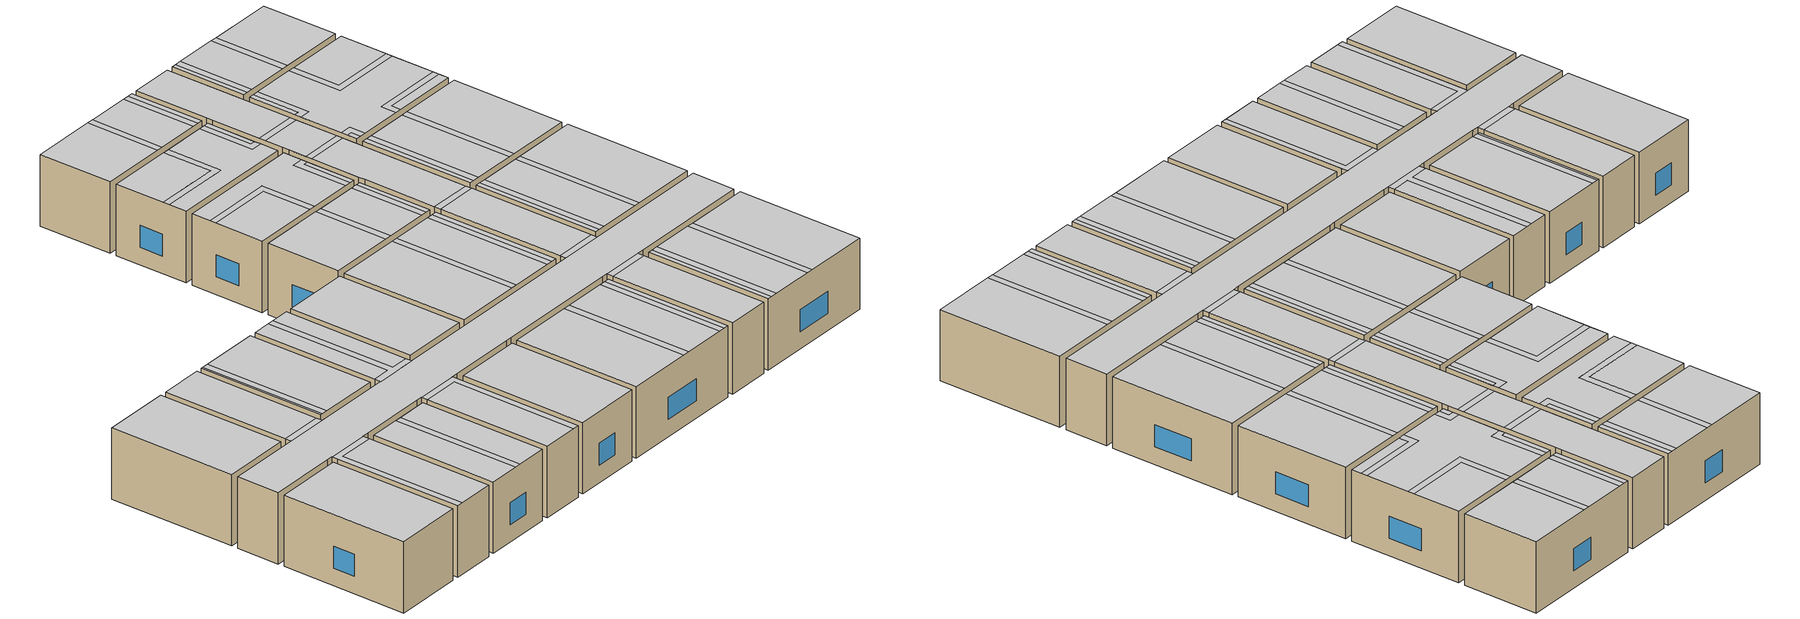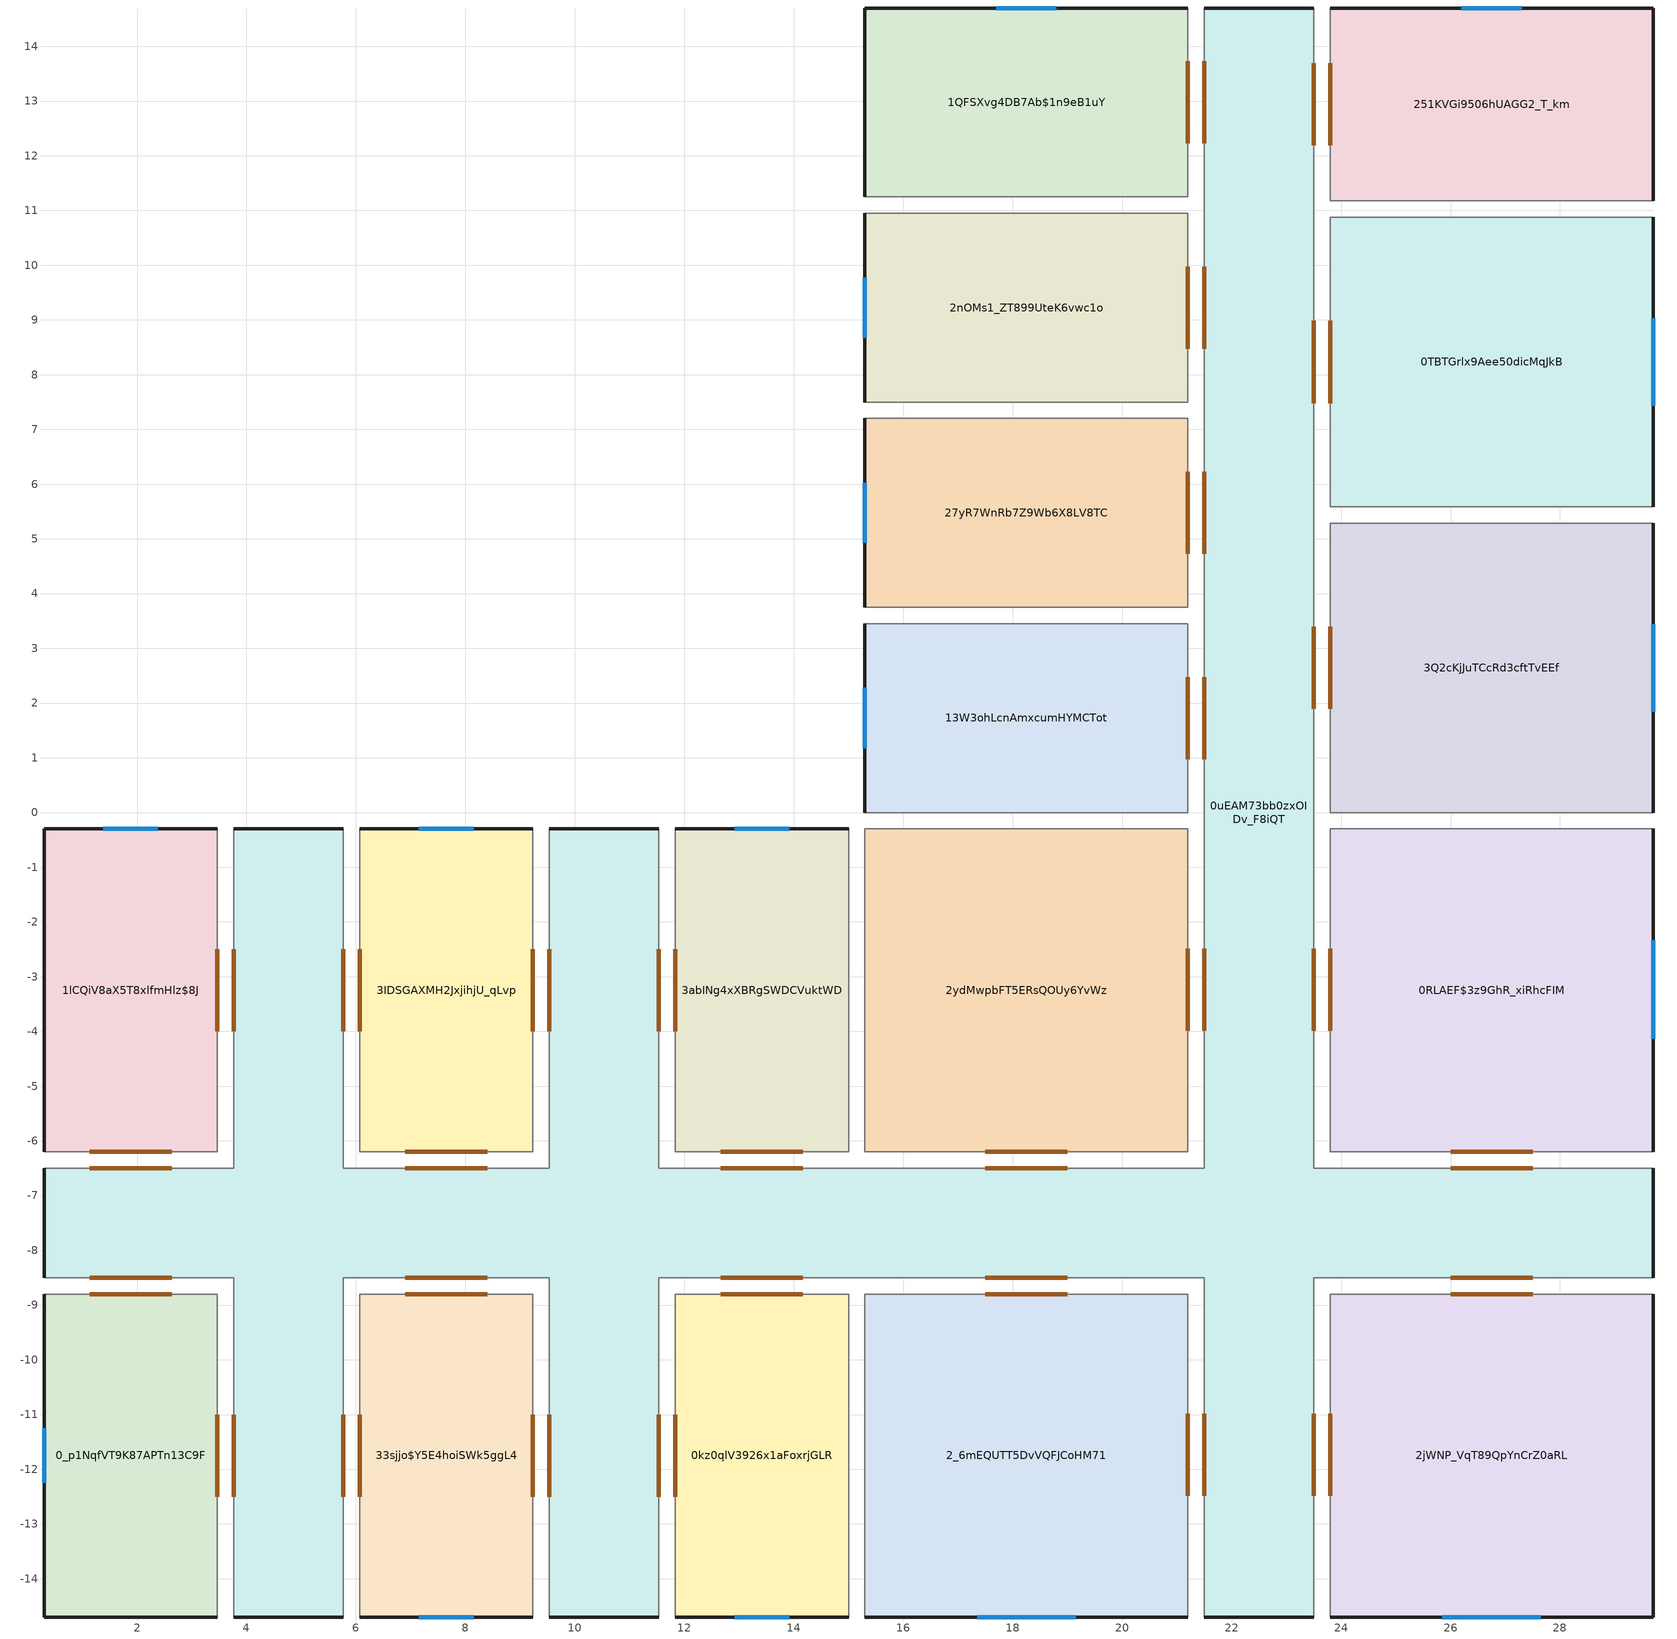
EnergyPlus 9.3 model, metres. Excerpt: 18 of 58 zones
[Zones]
0_p1NqfVT9K87APTn13C9F
 floor ground (BS Ground Floor): 3.47,-8.8 3.47,-14.7 0.3,-14.7 0.3,-8.8 z0
 wall outside (BS Exterior Wall): 0.3,-8.8 0.3,-14.7 3.47,-14.7 z0:3.25
 wall to 0uEAM73bb0zxOIDv_F8iQT (BS Interior Wall): 3.47,-14.7 3.47,-8.8 0.3,-8.8 z0:3.25
 window (BS Exterior Window): 0.3,-11.25 0.3,-12.25 z0.8:1.8
 door inside (BS Door): 3.47,-12.5 3.47,-11 / 2.63,-8.8 1.13,-8.8 z0:2.5
 ceiling to 0fsloAEpf5_hSRPz74$1d7 (BS Ceiling): 3.47,-14.7 3.47,-8.8 0.3,-8.8 0.3,-14.7 z3.25
2_6mEQUTT5DvVQFJCoHM71
 floor ground (BS Ground Floor): 21.2,-8.8 21.2,-14.7 15.3,-14.7 15.3,-8.8 z0
 wall outside (BS Exterior Wall): 15.3,-14.7 21.2,-14.7 z0:3.25
 wall to 0kz0qlV3926x1aFoxrjGLR (BS Interior Wall): 15.3,-8.8 15.3,-14.7 z0:3.25
 wall to 0uEAM73bb0zxOIDv_F8iQT (BS Interior Wall): 21.2,-14.7 21.2,-8.8 15.3,-8.8 z0:3.25
 window (BS Exterior Window): 17.35,-14.7 19.15,-14.7 z0.8:1.8
 door inside (BS Door): 19,-8.8 17.5,-8.8 / 21.2,-12.49 21.2,-10.99 z0:2.5
 ceiling to 3lNIiXq9P8UxYs8wRMWYsc (BS Ceiling): 18.37,-14.7 18.37,-8.8 15.3,-8.8 15.3,-14.7 z3.25
 ceiling adiabatic (BS Ceiling): 18.67,-14.7 18.67,-8.8 18.37,-8.8 18.37,-14.7 z3.25; 20.97,-14.7 20.97,-8.8 20.67,-8.8 20.67,-14.7 z3.25
 ceiling to 1II1aWgrn6COBupJNKs8JH (BS Ceiling): 20.67,-14.7 20.67,-8.8 18.67,-8.8 18.67,-14.7 z3.25
 ceiling to 2Kvm8eYBzBLPS5yQN84NI1 (BS Ceiling): 21.2,-14.7 21.2,-8.8 20.97,-8.8 20.97,-14.7 z3.25
1lCQiV8aX5T8xlfmHlz$8J
 floor ground (BS Ground Floor): 3.47,-0.3 3.47,-6.2 0.3,-6.2 0.3,-0.3 z0
 wall outside (BS Exterior Wall): 3.47,-0.3 0.3,-0.3 0.3,-6.2 z0:3.25
 wall to 0uEAM73bb0zxOIDv_F8iQT (BS Interior Wall): 0.3,-6.2 3.47,-6.2 3.47,-0.3 z0:3.25
 window (BS Exterior Window): 2.38,-0.3 1.38,-0.3 z0.8:1.8
 door inside (BS Door): 3.47,-4 3.47,-2.5 / 1.13,-6.2 2.63,-6.2 z0:2.5
 ceiling to 0CD_9ySE59Vu5keVc4CHR3 (BS Ceiling): 3.47,-6.2 3.47,-0.3 0.3,-0.3 0.3,-6.2 z3.25
2jWNP_VqT89QpYnCrZ0aRL
 floor ground (BS Ground Floor): 29.7,-8.8 29.7,-14.7 23.8,-14.7 23.8,-8.8 z0
 wall outside (BS Exterior Wall): 23.8,-14.7 29.7,-14.7 29.7,-8.8 z0:3.25
 wall to 0uEAM73bb0zxOIDv_F8iQT (BS Interior Wall): 29.7,-8.8 23.8,-8.8 23.8,-14.7 z0:3.25
 window (BS Exterior Window): 25.85,-14.7 27.65,-14.7 z0.8:1.8
 door inside (BS Door): 23.8,-10.99 23.8,-12.49 / 27.5,-8.8 26,-8.8 z0:2.5
 ceiling to 2Kvm8eYBzBLPS5yQN84NI1 (BS Ceiling): 24.03,-14.7 24.03,-8.8 23.8,-8.8 23.8,-14.7 z3.25
 ceiling adiabatic (BS Ceiling): 24.33,-14.7 24.33,-8.8 24.03,-8.8 24.03,-14.7 z3.25; 26.63,-14.7 26.63,-8.8 26.33,-8.8 26.33,-14.7 z3.25
 ceiling to 1II1aWgrn6COBupJNKs8JH (BS Ceiling): 26.33,-14.7 26.33,-8.8 24.33,-8.8 24.33,-14.7 z3.25
 ceiling to 2YUHt13x9AcuDcXWf_9EWw (BS Ceiling): 29.7,-14.7 29.7,-8.8 26.63,-8.8 26.63,-14.7 z3.25
0kz0qlV3926x1aFoxrjGLR
 floor ground (BS Ground Floor): 15,-8.8 15,-14.7 11.83,-14.7 11.83,-8.8 z0
 wall outside (BS Exterior Wall): 11.83,-14.7 15,-14.7 z0:3.25
 wall to 0uEAM73bb0zxOIDv_F8iQT (BS Interior Wall): 15,-8.8 11.83,-8.8 11.83,-14.7 z0:3.25
 window (BS Exterior Window): 12.92,-14.7 13.92,-14.7 z0.8:1.8
 door inside (BS Door): 14.17,-8.8 12.67,-8.8 / 11.83,-11 11.83,-12.5 z0:2.5
 ceiling to 21naajbrX8WwHHp4XbkUDk (BS Ceiling): 15,-14.7 15,-8.8 11.83,-8.8 11.83,-14.7 z3.25
0uEAM73bb0zxOIDv_F8iQT
 floor ground (BS Ground Floor): 23.5,14.7 23.5,-6.5 29.7,-6.5 29.7,-8.5 23.5,-8.5 23.5,-14.7 21.5,-14.7 21.5,-8.5 11.53,-8.5 11.53,-14.7 9.53,-14.7 9.53,-8.5 5.77,-8.5 5.77,-14.7 3.77,-14.7 3.77,-8.5 0.3,-8.5 0.3,-6.5 3.77,-6.5 3.77,-0.3 5.77,-0.3 5.77,-6.5 9.53,-6.5 9.53,-0.3 11.53,-0.3 11.53,-6.5 21.5,-6.5 21.5,14.7 z0
 wall outside (BS Exterior Wall): 23.5,14.7 21.5,14.7 / 21.5,-14.7 23.5,-14.7 / 0.3,-6.5 0.3,-8.5 / 29.7,-8.5 29.7,-6.5 / 11.53,-0.3 9.53,-0.3 / 5.77,-0.3 3.77,-0.3 / 3.77,-14.7 5.77,-14.7 / 9.53,-14.7 11.53,-14.7 z0:3.25
 wall adiabatic (BS Interior Wall): 15,-8.5 15.3,-8.5 / 21.2,-8.5 21.5,-8.5 21.5,-8.8 / 11.53,-8.8 11.53,-8.5 11.83,-8.5 / 6.07,-6.5 5.77,-6.5 5.77,-6.2 / 15.3,-6.5 15,-6.5 / 11.83,-6.5 11.53,-6.5 11.53,-6.2 / 9.53,-6.2 9.53,-6.5 9.23,-6.5 / 3.77,-6.2 3.77,-6.5 3.47,-6.5 / 3.47,-8.5 3.77,-8.5 3.77,-8.8 / 23.5,-8.8 23.5,-8.5 23.8,-8.5 / 9.23,-8.5 9.53,-8.5 9.53,-8.8 / 5.77,-8.8 5.77,-8.5 6.07,-8.5 / 23.8,-6.5 23.5,-6.5 23.5,-6.2 / 23.5,-0.3 23.5,0 / 23.5,5.29 23.5,5.59 / 23.5,10.88 23.5,11.18 / 21.5,11.25 21.5,10.95 / 21.5,7.5 21.5,7.2 / 21.5,3.75 21.5,3.45 / 21.5,0 21.5,-0.3 / 21.5,-6.2 21.5,-6.5 21.2,-6.5 z0:3.25
 wall to 3IDSGAXMH2JxjihjU_qLvp (BS Interior Wall): 5.77,-6.2 5.77,-0.3 / 9.53,-0.3 9.53,-6.2 / 9.23,-6.5 6.07,-6.5 z0:3.25
 wall to 2ydMwpbFT5ERsQOUy6YvWz (BS Interior Wall): 21.2,-6.5 15.3,-6.5 / 21.5,-0.3 21.5,-6.2 z0:3.25
 wall to 3abINg4xXBRgSWDCVuktWD (BS Interior Wall): 15,-6.5 11.83,-6.5 / 11.53,-6.2 11.53,-0.3 z0:3.25
 wall to 33sjjo$Y5E4hoiSWk5ggL4 (BS Interior Wall): 5.77,-14.7 5.77,-8.8 / 9.53,-8.8 9.53,-14.7 / 6.07,-8.5 9.23,-8.5 z0:3.25
 wall to 0RLAEF$3z9GhR_xiRhcFIM (BS Interior Wall): 23.5,-6.2 23.5,-0.3 / 29.7,-6.5 23.8,-6.5 z0:3.25
 wall to 3Q2cKjJuTCcRd3cftTvEEf (BS Interior Wall): 23.5,0 23.5,5.29 z0:3.25
 wall to 0TBTGrlx9Aee50dicMqJkB (BS Interior Wall): 23.5,5.59 23.5,10.88 z0:3.25
 wall to 251KVGi9506hUAGG2_T_km (BS Interior Wall): 23.5,11.18 23.5,14.7 z0:3.25
 wall to 1QFSXvg4DB7Ab$1n9eB1uY (BS Interior Wall): 21.5,14.7 21.5,11.25 z0:3.25
 wall to 2nOMs1_ZT899UteK6vwc1o (BS Interior Wall): 21.5,10.95 21.5,7.5 z0:3.25
 wall to 27yR7WnRb7Z9Wb6X8LV8TC (BS Interior Wall): 21.5,7.2 21.5,3.75 z0:3.25
 wall to 13W3ohLcnAmxcumHYMCTot (BS Interior Wall): 21.5,3.45 21.5,0 z0:3.25
 door inside (BS Door): 17.5,-8.5 19,-8.5 / 12.67,-8.5 14.17,-8.5 / 5.77,-4 5.77,-2.5 / 19,-6.5 17.5,-6.5 / 14.17,-6.5 12.67,-6.5 / 3.77,-11 3.77,-12.5 / 9.53,-2.5 9.53,-4 / 11.53,-12.5 11.53,-11 / 23.5,-12.49 23.5,-10.99 / 5.77,-12.5 5.77,-11 / 3.77,-2.5 3.77,-4 / 2.63,-6.5 1.13,-6.5 / 1.13,-8.5 2.63,-8.5 / 9.53,-11 9.53,-12.5 / 11.53,-4 11.53,-2.5 / 26,-8.5 27.5,-8.5 / 6.9,-8.5 8.4,-8.5 / 8.4,-6.5 6.9,-6.5 / 23.5,1.89 23.5,3.39 / 23.5,7.48 23.5,8.98 / 23.5,12.19 23.5,13.69 / 23.5,-3.99 23.5,-2.49 / 21.5,-10.99 21.5,-12.49 / 27.5,-6.5 26,-6.5 / 21.5,2.48 21.5,0.97 / 21.5,6.22 21.5,4.72 / 21.5,9.97 21.5,8.47 / 21.5,13.72 21.5,12.22 / 21.5,-2.49 21.5,-3.99 z0:2.5
 ceiling to 1II1aWgrn6COBupJNKs8JH (BS Ceiling): 29.7,-8.5 29.7,-6.5 0.3,-6.5 0.3,-8.5 z3.25; 23.5,6.35 23.5,8.35 21.5,8.35 21.5,6.35 z3.25
 ceiling adiabatic (BS Ceiling): 5.77,-6.5 5.77,-6.2 3.77,-6.2 3.77,-6.5 z3.25; 4.05,-14.7 4.05,-8.8 5.77,-8.8 5.77,-8.5 3.77,-8.5 3.77,-14.7 z3.25; 11.53,-6.5 11.53,-6.2 10.69,-6.2 10.69,-0.3 10.39,-0.3 10.39,-6.2 9.53,-6.2 9.53,-6.5 z3.25; 11.53,-14.7 11.53,-8.5 9.53,-8.5 9.53,-8.8 11.25,-8.8 11.25,-14.7 z3.25; 23.5,-6.5 23.5,-6.2 21.5,-6.2 21.5,-6.5 z3.25; 23.5,-8.8 23.5,-8.5 21.5,-8.5 21.5,-8.8 z3.25; 23.5,-0.3 23.5,0 21.5,0 21.5,-0.3 z3.25; 23.5,6.05 23.5,6.35 21.5,6.35 21.5,6.05 z3.25; 23.5,8.35 23.5,8.65 21.5,8.65 21.5,8.35 z3.25
 ceiling to 0CD_9ySE59Vu5keVc4CHR3 (BS Ceiling): 5.77,-6.2 5.77,-0.3 3.77,-0.3 3.77,-6.2 z3.25
 ceiling to 1ZC3vIRiD2gAs1dAp$YHp1 (BS Ceiling): 5.77,-14.7 5.77,-8.8 4.05,-8.8 4.05,-14.7 z3.25
 ceiling to 3SBb9JYej5DOhy$01jBkog (BS Ceiling): 10.39,-6.2 10.39,-0.3 9.53,-0.3 9.53,-6.2 z3.25
 ceiling to 35o6ablL98SAaLxS4LGnsB (BS Ceiling): 11.25,-14.7 11.25,-8.8 9.53,-8.8 9.53,-14.7 z3.25
 ceiling to 3sOOpvt1T0JfWR5rGkfssS (BS Ceiling): 11.53,-6.2 11.53,-0.3 10.69,-0.3 10.69,-6.2 z3.25
 ceiling to 1ET8DsYR1BSe8liuIAhC1l (BS Ceiling): 23.5,-6.2 23.5,-0.3 21.5,-0.3 21.5,-6.2 z3.25
 ceiling to 2Kvm8eYBzBLPS5yQN84NI1 (BS Ceiling): 23.5,-14.7 23.5,-8.8 21.5,-8.8 21.5,-14.7 z3.25
 ceiling to 2O89CBo_DCSAAvAN_HR5U_ (BS Ceiling): 23.5,0 23.5,6.05 21.5,6.05 21.5,0 z3.25
 ceiling to 2gtP7yk35F6ucUvCHXTkGd (BS Ceiling): 23.5,8.65 23.5,14.7 21.5,14.7 21.5,8.65 z3.25
3abINg4xXBRgSWDCVuktWD
 floor ground (BS Ground Floor): 15,-0.3 15,-6.2 11.83,-6.2 11.83,-0.3 z0
 wall outside (BS Exterior Wall): 15,-0.3 11.83,-0.3 z0:3.25
 wall to 2ydMwpbFT5ERsQOUy6YvWz (BS Interior Wall): 15,-6.2 15,-0.3 z0:3.25
 window (BS Exterior Window): 13.92,-0.3 12.92,-0.3 z0.8:1.8
 door inside (BS Door): 12.67,-6.2 14.17,-6.2 / 11.83,-2.5 11.83,-4 z0:2.5
 ceiling to 3sOOpvt1T0JfWR5rGkfssS (BS Ceiling): 15,-6.2 15,-0.3 11.83,-0.3 11.83,-6.2 z3.25
2ydMwpbFT5ERsQOUy6YvWz
 floor ground (BS Ground Floor): 21.2,-0.3 21.2,-6.2 15.3,-6.2 15.3,-0.3 z0
 wall to 13W3ohLcnAmxcumHYMCTot (BS Interior Wall): 21.2,-0.3 15.3,-0.3 z0:3.25
 door inside (BS Door): 17.5,-6.2 19,-6.2 / 21.2,-3.99 21.2,-2.49 z0:2.5
 ceiling to 1ET8DsYR1BSe8liuIAhC1l (BS Ceiling): 21.2,-6.2 21.2,-0.3 20.97,-0.3 20.97,-6.2 z3.25
 ceiling adiabatic (BS Ceiling): 20.97,-6.2 20.97,-0.3 20.67,-0.3 20.67,-6.2 z3.25; 18.67,-6.2 18.67,-0.3 18.37,-0.3 18.37,-6.2 z3.25
 ceiling to 1II1aWgrn6COBupJNKs8JH (BS Ceiling): 20.67,-6.2 20.67,-0.3 18.67,-0.3 18.67,-6.2 z3.25
 ceiling to 1H02oo4Fr38vsUy936aJTt (BS Ceiling): 18.37,-6.2 18.37,-0.3 15.3,-0.3 15.3,-6.2 z3.25
3Q2cKjJuTCcRd3cftTvEEf
 floor ground (BS Ground Floor): 29.7,5.29 29.7,0 23.8,0 23.8,5.29 z0
 wall outside (BS Exterior Wall): 29.7,0 29.7,5.29 z0:3.25
 wall to 0RLAEF$3z9GhR_xiRhcFIM (BS Interior Wall): 23.8,0 29.7,0 z0:3.25
 wall to 0TBTGrlx9Aee50dicMqJkB (BS Interior Wall): 29.7,5.29 23.8,5.29 z0:3.25
 window (BS Exterior Window): 29.7,1.84 29.7,3.44 z0.8:1.8
 door inside (BS Door): 23.8,3.39 23.8,1.89 z0:2.5
 ceiling to 2O89CBo_DCSAAvAN_HR5U_ (BS Ceiling): 24.03,0 24.03,5.29 23.8,5.29 23.8,0 z3.25
 ceiling adiabatic (BS Ceiling): 24.33,0 24.33,5.29 24.03,5.29 24.03,0 z3.25; 26.63,0 26.63,5.29 26.33,5.29 26.33,0 z3.25
 ceiling to 1II1aWgrn6COBupJNKs8JH (BS Ceiling): 26.33,0 26.33,5.29 24.33,5.29 24.33,0 z3.25
 ceiling to 1U18$QHo54VOPYh_X2iCU$ (BS Ceiling): 29.7,0 29.7,5.29 26.63,5.29 26.63,0 z3.25
33sjjo$Y5E4hoiSWk5ggL4
 floor ground (BS Ground Floor): 9.23,-8.8 9.23,-14.7 6.07,-14.7 6.07,-8.8 z0
 wall outside (BS Exterior Wall): 6.07,-14.7 9.23,-14.7 z0:3.25
 window (BS Exterior Window): 7.15,-14.7 8.15,-14.7 z0.8:1.8
 door inside (BS Door): 6.07,-11 6.07,-12.5 / 9.23,-12.5 9.23,-11 / 8.4,-8.8 6.9,-8.8 z0:2.5
 ceiling to 1ZC3vIRiD2gAs1dAp$YHp1 (BS Ceiling): 7.5,-14.7 7.5,-8.8 6.07,-8.8 6.07,-14.7 z3.25
 ceiling adiabatic (BS Ceiling): 7.8,-14.7 7.8,-8.8 7.5,-8.8 7.5,-14.7 z3.25
 ceiling to 35o6ablL98SAaLxS4LGnsB (BS Ceiling): 9.23,-14.7 9.23,-8.8 7.8,-8.8 7.8,-14.7 z3.25
1QFSXvg4DB7Ab$1n9eB1uY
 floor ground (BS Ground Floor): 21.2,14.7 21.2,11.25 15.3,11.25 15.3,14.7 z0
 wall outside (BS Exterior Wall): 21.2,14.7 15.3,14.7 15.3,11.25 z0:3.25
 wall to 2nOMs1_ZT899UteK6vwc1o (BS Interior Wall): 15.3,11.25 21.2,11.25 z0:3.25
 window (BS Exterior Window): 18.8,14.7 17.7,14.7 z0.8:1.8
 door inside (BS Door): 21.2,12.22 21.2,13.72 z0:2.5
 ceiling to 2gtP7yk35F6ucUvCHXTkGd (BS Ceiling): 21.2,11.25 21.2,14.7 20.97,14.7 20.97,11.25 z3.25
 ceiling adiabatic (BS Ceiling): 20.97,11.25 20.97,14.7 20.67,14.7 20.67,11.25 z3.25; 18.67,11.25 18.67,14.7 18.37,14.7 18.37,11.25 z3.25
 ceiling to 1II1aWgrn6COBupJNKs8JH (BS Ceiling): 20.67,11.25 20.67,14.7 18.67,14.7 18.67,11.25 z3.25
 ceiling to 3iS_pXam9C1eCSjWguLqxc (BS Ceiling): 18.37,11.25 18.37,14.7 15.3,14.7 15.3,11.25 z3.25
13W3ohLcnAmxcumHYMCTot
 floor ground (BS Ground Floor): 21.2,3.45 21.2,0 15.3,0 15.3,3.45 z0
 wall outside (BS Exterior Wall): 15.3,3.45 15.3,0 z0:3.25
 wall to 27yR7WnRb7Z9Wb6X8LV8TC (BS Interior Wall): 21.2,3.45 15.3,3.45 z0:3.25
 window (BS Exterior Window): 15.3,2.27 15.3,1.18 z0.8:1.8
 door inside (BS Door): 21.2,0.97 21.2,2.48 z0:2.5
 ceiling to 2ME4OI7UnE$8E7UB0YWqhv (BS Ceiling): 18.37,0 18.37,3.45 15.3,3.45 15.3,0 z3.25
 ceiling adiabatic (BS Ceiling): 18.67,0 18.67,3.45 18.37,3.45 18.37,0 z3.25; 20.97,0 20.97,3.45 20.67,3.45 20.67,0 z3.25
 ceiling to 1II1aWgrn6COBupJNKs8JH (BS Ceiling): 20.67,0 20.67,3.45 18.67,3.45 18.67,0 z3.25
 ceiling to 2O89CBo_DCSAAvAN_HR5U_ (BS Ceiling): 21.2,0 21.2,3.45 20.97,3.45 20.97,0 z3.25
251KVGi9506hUAGG2_T_km
 floor ground (BS Ground Floor): 29.7,14.7 29.7,11.18 23.8,11.18 23.8,14.7 z0
 wall outside (BS Exterior Wall): 29.7,11.18 29.7,14.7 23.8,14.7 z0:3.25
 wall to 0TBTGrlx9Aee50dicMqJkB (BS Interior Wall): 23.8,11.18 29.7,11.18 z0:3.25
 window (BS Exterior Window): 27.3,14.7 26.2,14.7 z0.8:1.8
 door inside (BS Door): 23.8,13.69 23.8,12.19 z0:2.5
 ceiling to 2vJlfuKPH2uuy4N7IggRMr (BS Ceiling): 29.7,11.18 29.7,14.7 26.63,14.7 26.63,11.18 z3.25
 ceiling adiabatic (BS Ceiling): 26.63,11.18 26.63,14.7 26.33,14.7 26.33,11.18 z3.25; 24.33,11.18 24.33,14.7 24.03,14.7 24.03,11.18 z3.25
 ceiling to 1II1aWgrn6COBupJNKs8JH (BS Ceiling): 26.33,11.18 26.33,14.7 24.33,14.7 24.33,11.18 z3.25
 ceiling to 2gtP7yk35F6ucUvCHXTkGd (BS Ceiling): 24.03,11.18 24.03,14.7 23.8,14.7 23.8,11.18 z3.25
0RLAEF$3z9GhR_xiRhcFIM
 floor ground (BS Ground Floor): 29.7,-0.3 29.7,-6.2 23.8,-6.2 23.8,-0.3 z0
 wall outside (BS Exterior Wall): 29.7,-6.2 29.7,-0.3 z0:3.25
 window (BS Exterior Window): 29.7,-4.14 29.7,-2.34 z0.8:1.8
 door inside (BS Door): 23.8,-2.49 23.8,-3.99 / 26,-6.2 27.5,-6.2 z0:2.5
 ceiling to 1i_tsNBYb9fRx7ALzqHEv6 (BS Ceiling): 29.7,-6.2 29.7,-0.3 26.63,-0.3 26.63,-6.2 z3.25
 ceiling adiabatic (BS Ceiling): 26.63,-6.2 26.63,-0.3 26.33,-0.3 26.33,-6.2 z3.25; 24.33,-6.2 24.33,-0.3 24.03,-0.3 24.03,-6.2 z3.25
 ceiling to 1II1aWgrn6COBupJNKs8JH (BS Ceiling): 26.33,-6.2 26.33,-0.3 24.33,-0.3 24.33,-6.2 z3.25
 ceiling to 1ET8DsYR1BSe8liuIAhC1l (BS Ceiling): 24.03,-6.2 24.03,-0.3 23.8,-0.3 23.8,-6.2 z3.25
3IDSGAXMH2JxjihjU_qLvp
 floor ground (BS Ground Floor): 9.23,-0.3 9.23,-6.2 6.07,-6.2 6.07,-0.3 z0
 wall outside (BS Exterior Wall): 9.23,-0.3 6.07,-0.3 z0:3.25
 window (BS Exterior Window): 8.15,-0.3 7.15,-0.3 z0.8:1.8
 door inside (BS Door): 6.07,-2.5 6.07,-4 / 9.23,-4 9.23,-2.5 / 6.9,-6.2 8.4,-6.2 z0:2.5
 ceiling to 3SBb9JYej5DOhy$01jBkog (BS Ceiling): 9.23,-6.2 9.23,-0.3 6.47,-0.3 6.47,-6.2 z3.25
 ceiling adiabatic (BS Ceiling): 6.47,-6.2 6.47,-0.3 6.17,-0.3 6.17,-6.2 z3.25
 ceiling to 0CD_9ySE59Vu5keVc4CHR3 (BS Ceiling): 6.17,-6.2 6.17,-0.3 6.07,-0.3 6.07,-6.2 z3.25
0TBTGrlx9Aee50dicMqJkB
 floor ground (BS Ground Floor): 29.7,10.88 29.7,5.59 23.8,5.59 23.8,10.88 z0
 wall outside (BS Exterior Wall): 29.7,5.59 29.7,10.88 z0:3.25
 window (BS Exterior Window): 29.7,7.43 29.7,9.03 z0.8:1.8
 door inside (BS Door): 23.8,8.98 23.8,7.48 z0:2.5
 ceiling to 2O89CBo_DCSAAvAN_HR5U_ (BS Ceiling): 24.03,5.59 24.03,6.05 23.8,6.05 23.8,5.59 z3.25
 ceiling adiabatic (BS Ceiling): 24.33,5.59 24.33,6.35 23.8,6.35 23.8,6.05 24.03,6.05 24.03,5.59 z3.25; 29.7,6.05 29.7,6.35 26.33,6.35 26.33,5.59 26.63,5.59 26.63,6.05 z3.25; 24.33,8.35 24.33,10.88 24.03,10.88 24.03,8.65 23.8,8.65 23.8,8.35 z3.25; 29.7,8.35 29.7,8.65 26.63,8.65 26.63,10.88 26.33,10.88 26.33,8.35 z3.25
 ceiling to 1II1aWgrn6COBupJNKs8JH (BS Ceiling): 29.7,6.35 29.7,8.35 26.33,8.35 26.33,10.88 24.33,10.88 24.33,8.35 23.8,8.35 23.8,6.35 24.33,6.35 24.33,5.59 26.33,5.59 26.33,6.35 z3.25
 ceiling to 1U18$QHo54VOPYh_X2iCU$ (BS Ceiling): 29.7,5.59 29.7,6.05 26.63,6.05 26.63,5.59 z3.25
 ceiling to 2gtP7yk35F6ucUvCHXTkGd (BS Ceiling): 24.03,8.65 24.03,10.88 23.8,10.88 23.8,8.65 z3.25
 ceiling to 2vJlfuKPH2uuy4N7IggRMr (BS Ceiling): 29.7,8.65 29.7,10.88 26.63,10.88 26.63,8.65 z3.25
2nOMs1_ZT899UteK6vwc1o
 floor ground (BS Ground Floor): 21.2,10.95 21.2,7.5 15.3,7.5 15.3,10.95 z0
 wall outside (BS Exterior Wall): 15.3,10.95 15.3,7.5 z0:3.25
 wall to 27yR7WnRb7Z9Wb6X8LV8TC (BS Interior Wall): 15.3,7.5 21.2,7.5 z0:3.25
 window (BS Exterior Window): 15.3,9.78 15.3,8.68 z0.8:1.8
 door inside (BS Door): 21.2,8.47 21.2,9.97 z0:2.5
 ceiling to 2gtP7yk35F6ucUvCHXTkGd (BS Ceiling): 21.2,8.65 21.2,10.95 20.97,10.95 20.97,8.65 z3.25
 ceiling adiabatic (BS Ceiling): 21.2,8.35 21.2,8.65 20.97,8.65 20.97,10.95 20.67,10.95 20.67,8.35 z3.25; 18.67,8.35 18.67,10.95 18.37,10.95 18.37,8.65 15.3,8.65 15.3,8.35 z3.25
 ceiling to 1II1aWgrn6COBupJNKs8JH (BS Ceiling): 21.2,7.5 21.2,8.35 20.67,8.35 20.67,10.95 18.67,10.95 18.67,8.35 15.3,8.35 15.3,7.5 z3.25
 ceiling to 3iS_pXam9C1eCSjWguLqxc (BS Ceiling): 18.37,8.65 18.37,10.95 15.3,10.95 15.3,8.65 z3.25
27yR7WnRb7Z9Wb6X8LV8TC
 floor ground (BS Ground Floor): 21.2,7.2 21.2,3.75 15.3,3.75 15.3,7.2 z0
 wall outside (BS Exterior Wall): 15.3,7.2 15.3,3.75 z0:3.25
 window (BS Exterior Window): 15.3,6.03 15.3,4.92 z0.8:1.8
 door inside (BS Door): 21.2,4.72 21.2,6.22 z0:2.5
 ceiling to 1II1aWgrn6COBupJNKs8JH (BS Ceiling): 20.67,3.75 20.67,6.35 21.2,6.35 21.2,7.2 15.3,7.2 15.3,6.35 18.67,6.35 18.67,3.75 z3.25
 ceiling adiabatic (BS Ceiling): 18.67,3.75 18.67,6.35 15.3,6.35 15.3,6.05 18.37,6.05 18.37,3.75 z3.25; 20.97,3.75 20.97,6.05 21.2,6.05 21.2,6.35 20.67,6.35 20.67,3.75 z3.25
 ceiling to 2ME4OI7UnE$8E7UB0YWqhv (BS Ceiling): 18.37,3.75 18.37,6.05 15.3,6.05 15.3,3.75 z3.25
 ceiling to 2O89CBo_DCSAAvAN_HR5U_ (BS Ceiling): 21.2,3.75 21.2,6.05 20.97,6.05 20.97,3.75 z3.25
[Building]
None: North Axis=0; Terrain=Suburbs; Loads Convergence Tolerance Value=0.04; Temperature Convergence Tolerance Value=0.4; Solar Distribution=FullInteriorAndExterior; Maximum Number of Warmup Days=25; Minimum Number of Warmup Days=6
[Site:Location]
DENVER_STAPLETON_CO_USA_WMO_724690: Latitude=39.77; Longitude=-104.87; Time Zone=-7; Elevation=1611
[SizingPeriod:DesignDay] Day of Month=21; Humidity Condition Type=Wetbulb; Barometric Pressure=83411; Rain Indicator=No; Snow Indicator=No; Daylight Saving Time Indicator=No; Solar Model Indicator=ASHRAEClearSky
Name | Month | Day Type | Maximum DryBulb Temperature | Daily DryBulb Temperature Range | Wetbulb or DewPoint at Maximum DryBulb | Wind Speed | Wind Direction | Sky Clearness
DENVER_STAPLETON Ann Htg 99.6% Condns DB | 12 | WinterDesignDay | -20 | 0 | -20 | 2.3 | 180 | 0
DENVER_STAPLETON Ann Clg .4% Condns DB=>MWB | 7 | SummerDesignDay | 34.1 | 15.2 | 15.8 | 4 | 120 | 1
[MATERIAL] Roughness=MediumRough; Thermal Absorptance=0.9; Solar Absorptance=0.7; Visible Absorptance=0.7
Name | Thickness | Conductivity | Density | Specific Heat
hardwood | 0.04 | 0.13 | 650 | 1500
concrete_CEM_II_BS325R_wz05 | 0.175 | 2.1 | 2420 | 1000
EPS_040_15 | 0.07 | 0.04 | 15 | 1500
lime_plaster | 0.01 | 0.7 | 1600 | 850
vertical_core_brick_700 | 0.15 | 0.13 | 695 | 850
cement_floating_screed_2_bottom | 0.04 | 1.4 | 1990 | 1000
[WINDOWMATERIAL:SIMPLEGLAZINGSYSTEM]
Glas1995_2015AluoderStahlfensterWaermeschutzverglasungzweifach: UFactor=1.24754; Solar Heat Gain Coefficient=0.65
[CONSTRUCTION]
BS Exterior Window: Glas1995_2015AluoderStahlfensterWaermeschutzverglasungzweifach
BS Door: hardwood
BS Exterior Wall: EPS_040_15, concrete_CEM_II_BS325R_wz05
BS Interior Wall: lime_plaster, vertical_core_brick_700, lime_plaster
BS Ground Floor: concrete_CEM_II_BS325R_wz05, EPS_040_15, cement_floating_screed_2_bottom
BS Ceiling: cement_floating_screed_2_bottom, EPS_040_15, concrete_CEM_II_BS325R_wz05
[ZONE] Type=1; Multiplier=1; Ceiling Height=autocalculate; Floor Area=autocalculate; Part of Total Floor Area=Yes
Name | Volume
0_p1NqfVT9K87APTn13C9F; 1lCQiV8aX5T8xlfmHlz$8J; 0kz0qlV3926x1aFoxrjGLR; 3abINg4xXBRgSWDCVuktWD; 33sjjo$Y5E4hoiSWk5ggL4; 3IDSGAXMH2JxjihjU_qLvp | 60.7208
2_6mEQUTT5DvVQFJCoHM71 | 113.132
2jWNP_VqT89QpYnCrZ0aRL; 2ydMwpbFT5ERsQOUy6YvWz; 0RLAEF$3z9GhR_xiRhcFIM | 113.1325
0uEAM73bb0zxOIDv_F8iQT | 530.4
3Q2cKjJuTCcRd3cftTvEEf; 0TBTGrlx9Aee50dicMqJkB | 101.388
1QFSXvg4DB7Ab$1n9eB1uY; 2nOMs1_ZT899UteK6vwc1o | 66.15375
13W3ohLcnAmxcumHYMCTot | 66.1537
251KVGi9506hUAGG2_T_km | 67.5919
27yR7WnRb7Z9Wb6X8LV8TC | 66.1538
[PEOPLE] Number of People Schedule=Schedule People Single office; Number of People Calculation Method=People/Area; People per Zone Floor Area=0.0714286; Fraction Radiant=0.5; Sensible Heat Fraction=autocalculate; Activity Level Schedule=Schedule Activity 70; Carbon Dioxide Generation Rate=3.82e-08; Enable ASHRAE 55 Comfort Warnings=No; Mean Radiant Temperature Calculation Type=ZoneAveraged; Clothing Insulation Calculation Method=ClothingInsulationSchedule
Name | Zone or ZoneList
0_p1NqfVT9K87APTn13C9F | 0_p1NqfVT9K87APTn13C9F
2_6mEQUTT5DvVQFJCoHM71 | 2_6mEQUTT5DvVQFJCoHM71
1lCQiV8aX5T8xlfmHlz$8J | 1lCQiV8aX5T8xlfmHlz$8J
2jWNP_VqT89QpYnCrZ0aRL | 2jWNP_VqT89QpYnCrZ0aRL
0kz0qlV3926x1aFoxrjGLR | 0kz0qlV3926x1aFoxrjGLR
0uEAM73bb0zxOIDv_F8iQT | 0uEAM73bb0zxOIDv_F8iQT
3abINg4xXBRgSWDCVuktWD | 3abINg4xXBRgSWDCVuktWD
2ydMwpbFT5ERsQOUy6YvWz | 2ydMwpbFT5ERsQOUy6YvWz
3Q2cKjJuTCcRd3cftTvEEf | 3Q2cKjJuTCcRd3cftTvEEf
33sjjo$Y5E4hoiSWk5ggL4 | 33sjjo$Y5E4hoiSWk5ggL4
1QFSXvg4DB7Ab$1n9eB1uY | 1QFSXvg4DB7Ab$1n9eB1uY
13W3ohLcnAmxcumHYMCTot | 13W3ohLcnAmxcumHYMCTot
251KVGi9506hUAGG2_T_km | 251KVGi9506hUAGG2_T_km
0RLAEF$3z9GhR_xiRhcFIM | 0RLAEF$3z9GhR_xiRhcFIM
3IDSGAXMH2JxjihjU_qLvp | 3IDSGAXMH2JxjihjU_qLvp
0TBTGrlx9Aee50dicMqJkB | 0TBTGrlx9Aee50dicMqJkB
2nOMs1_ZT899UteK6vwc1o | 2nOMs1_ZT899UteK6vwc1o
27yR7WnRb7Z9Wb6X8LV8TC | 27yR7WnRb7Z9Wb6X8LV8TC
[LIGHTS] Schedule=Schedule Lighting Single office; Design Level Calculation Method=Watts/Area; Watts per Zone Floor Area=15.9; Return Air Fraction=0; Fraction Radiant=0.42; Fraction Visible=0.18; Fraction Replaceable=1; EndUse Subcategory=General; Return Air Fraction Calculated from Plenum Temperature=No; Return Air Fraction Function of Plenum Temperature Coefficient 1=0; Return Air Fraction Function of Plenum Temperature Coefficient 2=0
Name | Zone or ZoneList
0_p1NqfVT9K87APTn13C9F | 0_p1NqfVT9K87APTn13C9F
2_6mEQUTT5DvVQFJCoHM71 | 2_6mEQUTT5DvVQFJCoHM71
1lCQiV8aX5T8xlfmHlz$8J | 1lCQiV8aX5T8xlfmHlz$8J
2jWNP_VqT89QpYnCrZ0aRL | 2jWNP_VqT89QpYnCrZ0aRL
0kz0qlV3926x1aFoxrjGLR | 0kz0qlV3926x1aFoxrjGLR
0uEAM73bb0zxOIDv_F8iQT | 0uEAM73bb0zxOIDv_F8iQT
3abINg4xXBRgSWDCVuktWD | 3abINg4xXBRgSWDCVuktWD
2ydMwpbFT5ERsQOUy6YvWz | 2ydMwpbFT5ERsQOUy6YvWz
3Q2cKjJuTCcRd3cftTvEEf | 3Q2cKjJuTCcRd3cftTvEEf
33sjjo$Y5E4hoiSWk5ggL4 | 33sjjo$Y5E4hoiSWk5ggL4
1QFSXvg4DB7Ab$1n9eB1uY | 1QFSXvg4DB7Ab$1n9eB1uY
13W3ohLcnAmxcumHYMCTot | 13W3ohLcnAmxcumHYMCTot
251KVGi9506hUAGG2_T_km | 251KVGi9506hUAGG2_T_km
0RLAEF$3z9GhR_xiRhcFIM | 0RLAEF$3z9GhR_xiRhcFIM
3IDSGAXMH2JxjihjU_qLvp | 3IDSGAXMH2JxjihjU_qLvp
0TBTGrlx9Aee50dicMqJkB | 0TBTGrlx9Aee50dicMqJkB
2nOMs1_ZT899UteK6vwc1o | 2nOMs1_ZT899UteK6vwc1o
27yR7WnRb7Z9Wb6X8LV8TC | 27yR7WnRb7Z9Wb6X8LV8TC
[ELECTRICEQUIPMENT] Schedule=Schedule Equipment Single office; Design Level Calculation Method=Watts/Area; Watts per Zone Floor Area=7; Fraction Latent=0; Fraction Radiant=0; Fraction Lost=0; EndUse Subcategory=General
Name | Zone or ZoneList
0_p1NqfVT9K87APTn13C9F | 0_p1NqfVT9K87APTn13C9F
2_6mEQUTT5DvVQFJCoHM71 | 2_6mEQUTT5DvVQFJCoHM71
1lCQiV8aX5T8xlfmHlz$8J | 1lCQiV8aX5T8xlfmHlz$8J
2jWNP_VqT89QpYnCrZ0aRL | 2jWNP_VqT89QpYnCrZ0aRL
0kz0qlV3926x1aFoxrjGLR | 0kz0qlV3926x1aFoxrjGLR
0uEAM73bb0zxOIDv_F8iQT | 0uEAM73bb0zxOIDv_F8iQT
3abINg4xXBRgSWDCVuktWD | 3abINg4xXBRgSWDCVuktWD
2ydMwpbFT5ERsQOUy6YvWz | 2ydMwpbFT5ERsQOUy6YvWz
3Q2cKjJuTCcRd3cftTvEEf | 3Q2cKjJuTCcRd3cftTvEEf
33sjjo$Y5E4hoiSWk5ggL4 | 33sjjo$Y5E4hoiSWk5ggL4
1QFSXvg4DB7Ab$1n9eB1uY | 1QFSXvg4DB7Ab$1n9eB1uY
13W3ohLcnAmxcumHYMCTot | 13W3ohLcnAmxcumHYMCTot
251KVGi9506hUAGG2_T_km | 251KVGi9506hUAGG2_T_km
0RLAEF$3z9GhR_xiRhcFIM | 0RLAEF$3z9GhR_xiRhcFIM
3IDSGAXMH2JxjihjU_qLvp | 3IDSGAXMH2JxjihjU_qLvp
0TBTGrlx9Aee50dicMqJkB | 0TBTGrlx9Aee50dicMqJkB
2nOMs1_ZT899UteK6vwc1o | 2nOMs1_ZT899UteK6vwc1o
27yR7WnRb7Z9Wb6X8LV8TC | 27yR7WnRb7Z9Wb6X8LV8TC
[ZONEINFILTRATION:DESIGNFLOWRATE] Schedule=Continuous; Design Flow Rate Calculation Method=AirChanges/Hour; Air Changes per Hour=0.2; Constant Term Coefficient=1; Temperature Term Coefficient=0; Velocity Term Coefficient=0; Velocity Squared Term Coefficient=0
Name | Zone or ZoneList
0_p1NqfVT9K87APTn13C9F | 0_p1NqfVT9K87APTn13C9F
2_6mEQUTT5DvVQFJCoHM71 | 2_6mEQUTT5DvVQFJCoHM71
1lCQiV8aX5T8xlfmHlz$8J | 1lCQiV8aX5T8xlfmHlz$8J
2jWNP_VqT89QpYnCrZ0aRL | 2jWNP_VqT89QpYnCrZ0aRL
0kz0qlV3926x1aFoxrjGLR | 0kz0qlV3926x1aFoxrjGLR
0uEAM73bb0zxOIDv_F8iQT | 0uEAM73bb0zxOIDv_F8iQT
3abINg4xXBRgSWDCVuktWD | 3abINg4xXBRgSWDCVuktWD
2ydMwpbFT5ERsQOUy6YvWz | 2ydMwpbFT5ERsQOUy6YvWz
3Q2cKjJuTCcRd3cftTvEEf | 3Q2cKjJuTCcRd3cftTvEEf
33sjjo$Y5E4hoiSWk5ggL4 | 33sjjo$Y5E4hoiSWk5ggL4
1QFSXvg4DB7Ab$1n9eB1uY | 1QFSXvg4DB7Ab$1n9eB1uY
13W3ohLcnAmxcumHYMCTot | 13W3ohLcnAmxcumHYMCTot
251KVGi9506hUAGG2_T_km | 251KVGi9506hUAGG2_T_km
0RLAEF$3z9GhR_xiRhcFIM | 0RLAEF$3z9GhR_xiRhcFIM
3IDSGAXMH2JxjihjU_qLvp | 3IDSGAXMH2JxjihjU_qLvp
0TBTGrlx9Aee50dicMqJkB | 0TBTGrlx9Aee50dicMqJkB
2nOMs1_ZT899UteK6vwc1o | 2nOMs1_ZT899UteK6vwc1o
27yR7WnRb7Z9Wb6X8LV8TC | 27yR7WnRb7Z9Wb6X8LV8TC
[HVACTEMPLATE:THERMOSTAT]
Name | Heating Setpoint Schedule | Cooling Setpoint Schedule
STAT_default | H_SetBack_20 | C_SetBack_25
STATS Single office | Schedule Heating Single office | Schedule Cooling Single office
[HVACTEMPLATE:ZONE:IDEALLOADSAIRSYSTEM] Template Thermostat=STATS Single office; Maximum Heating Supply Air Temperature=50; Minimum Cooling Supply Air Temperature=13; Maximum Heating Supply Air Humidity Ratio=0.0156; Minimum Cooling Supply Air Humidity Ratio=0.0077; Heating Limit=NoLimit; Cooling Limit=NoLimit; Heating Availability Schedule=On; Cooling Availability Schedule=On; Dehumidification Control Type=ConstantSensibleHeatRatio; Cooling Sensible Heat Ratio=0.7; Dehumidification Setpoint=60; Humidification Control Type=None; Humidification Setpoint=30; Outdoor Air Method=None; Outdoor Air Flow Rate per Person=0.00944; Outdoor Air Flow Rate per Zone Floor Area=0; Outdoor Air Flow Rate per Zone=0; Demand Controlled Ventilation Type=None; Outdoor Air Economizer Type=NoEconomizer; Heat Recovery Type=None; Sensible Heat Recovery Effectiveness=0.7; Latent Heat Recovery Effectiveness=0.65
0_p1NqfVT9K87APTn13C9F; 2_6mEQUTT5DvVQFJCoHM71; 1lCQiV8aX5T8xlfmHlz$8J; 2jWNP_VqT89QpYnCrZ0aRL; 0kz0qlV3926x1aFoxrjGLR; 0uEAM73bb0zxOIDv_F8iQT; 3abINg4xXBRgSWDCVuktWD; 2ydMwpbFT5ERsQOUy6YvWz; 3Q2cKjJuTCcRd3cftTvEEf; 33sjjo$Y5E4hoiSWk5ggL4; 1QFSXvg4DB7Ab$1n9eB1uY; 13W3ohLcnAmxcumHYMCTot; 251KVGi9506hUAGG2_T_km; 0RLAEF$3z9GhR_xiRhcFIM; 3IDSGAXMH2JxjihjU_qLvp; 0TBTGrlx9Aee50dicMqJkB; 2nOMs1_ZT899UteK6vwc1o; 27yR7WnRb7Z9Wb6X8LV8TC
[SCHEDULE:DAY:HOURLY]
Schedule Heating Single office: 21, 21, 21, 21, 21, 21, 21, 21, 21, 21, 21, 21, 21, 21, 21, 21, 21, 21, 21, 21, 21, 21, 21, 21
Schedule Cooling Single office: 25, 25, 25, 25, 25, 25, 25, 25, 25, 25, 25, 25, 25, 25, 25, 25, 25, 25, 25, 25, 25, 25, 25, 25
Schedule People Single office: 0, 0, 0, 0, 0, 0, 0, 0.2, 0.4, 0.6, 0.8, 0.8, 0.4, 0.6, 0.8, 0.8, 0.4, 0.2, 0, 0, 0, 0, 0, 0
Schedule Equipment Single office: 0.1, 0.1, 0.1, 0.1, 0.1, 0.1, 0.1, 0.2, 0.4, 0.6, 0.8, 0.8, 0.4, 0.6, 0.8, 0.8, 0.4, 0.2, 0.1, 0.1, 0.1, 0.1, 0.1, 0.1
Schedule Lighting Single office: 0, 0, 0, 0, 0, 0, 1, 1, 1, 1, 1, 1, 1, 1, 1, 1, 1, 1, 0, 0, 0, 0, 0, 0
[SCHEDULE:WEEK:COMPACT]
Schedule Heating Single office: AllDays, Schedule Heating Single office
Schedule Cooling Single office: AllDays, Schedule Cooling Single office
Schedule People Single office: AllDays, Schedule People Single office
Schedule Equipment Single office: AllDays, Schedule Equipment Single office
Schedule Lighting Single office: AllDays, Schedule Lighting Single office
[SCHEDULE:YEAR]
Schedule Heating Single office: Schedule Heating Single office, 1, 1, 12, 31
Schedule Cooling Single office: Schedule Cooling Single office, 1, 1, 12, 31
Schedule People Single office: Schedule People Single office, 1, 1, 12, 31
Schedule Equipment Single office: Schedule Equipment Single office, 1, 1, 12, 31
Schedule Lighting Single office: Schedule Lighting Single office, 1, 1, 12, 31
[Schedule:Compact]
Continuous; On: Through: 12/31, For: AllDays, Until: 24:00, 1
[SCHEDULE:COMPACT]
H_SetBack_20: Through: 12/31, For: Alldays, Until: 5:00, 18, Until: 21:00, 20, Until: 24:00, 18
C_SetBack_25: Through: 12/31, For: Alldays, Until: 5:00, 26, Until: 21:00, 25, Until: 24:00, 26
Schedule Activity 70: Through: 12/31, For: Alldays, Until: 24:00, 70
